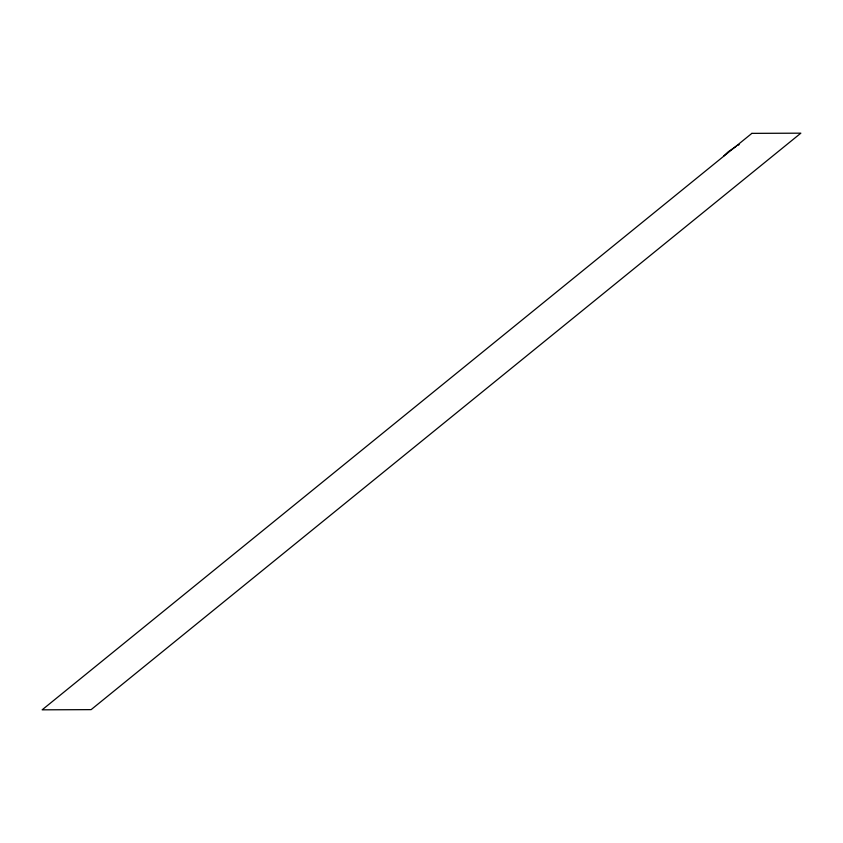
<?xml version="1.0" encoding="UTF-8"?>
<svg xmlns="http://www.w3.org/2000/svg" width="843" height="843" viewBox="0 0 843 843"><rect width="100%" height="100%" fill="white"/><g stroke="black" fill="none" stroke-linecap="round" stroke-linejoin="round"><path stroke-width="1.26" d="M723.747 155.997L728.268 151.751L736.582 146.071M737.762 145.375L739.185 144.606M751.872 133.363L42.15 709.827L91.128 709.637L800.85 133.173L751.872 133.363"/></g></svg>
